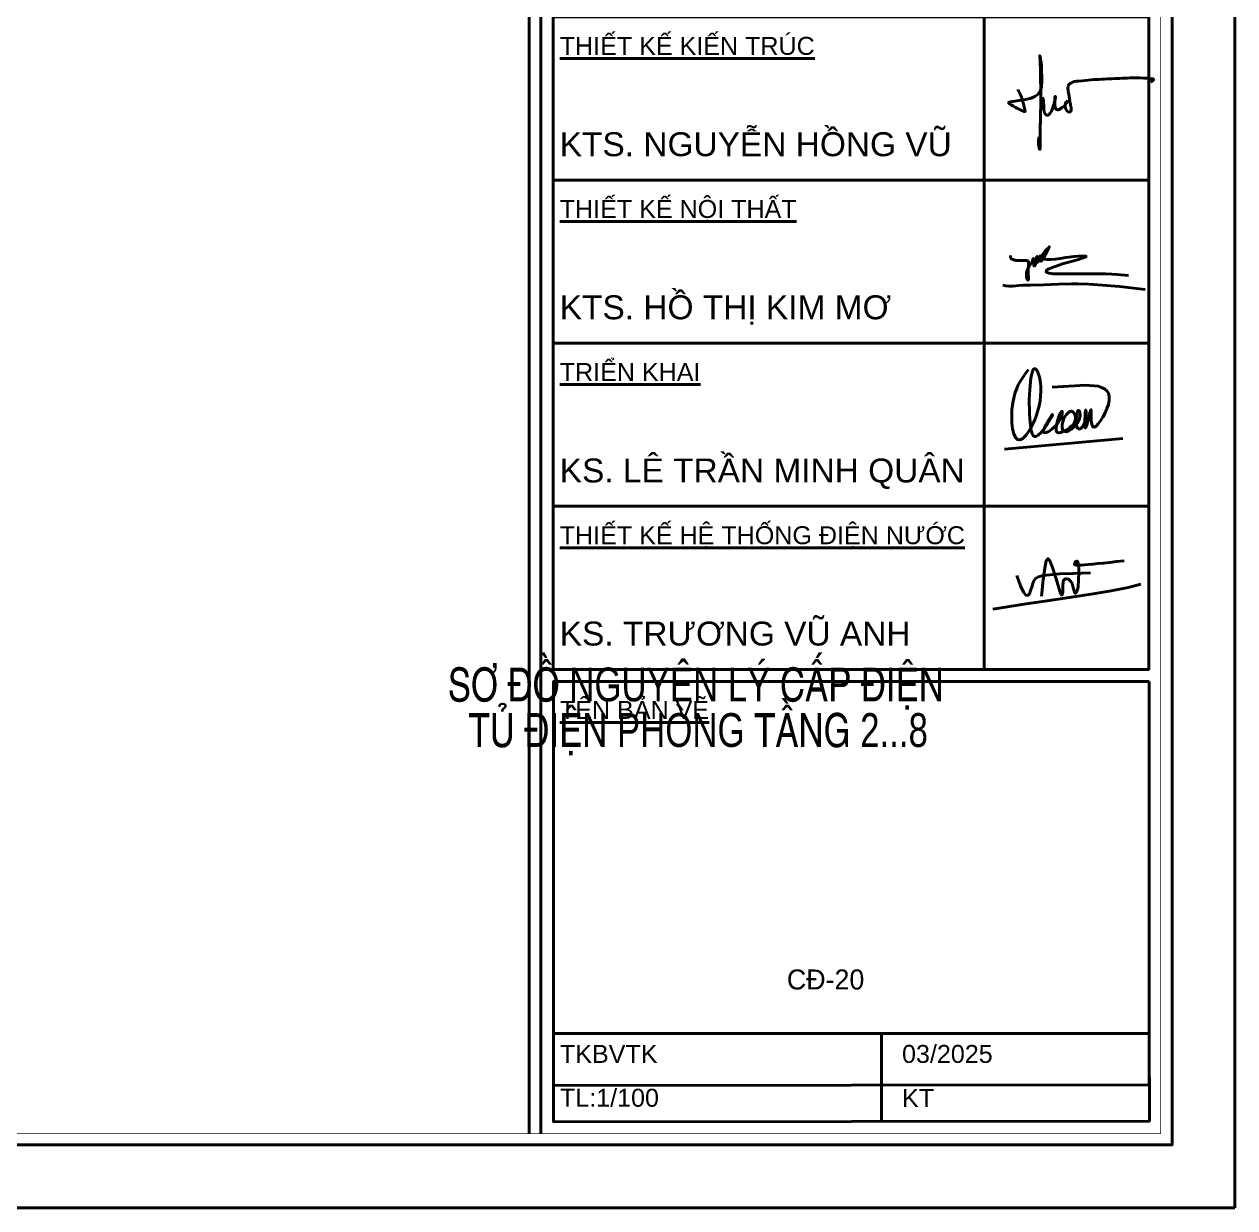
# Model space of a CAD drawing. Header units: inches. Extents: x -30463 to 18, y -115022 to 17.
# Drawn here: x -7601 to -349, y -115022 to -107931 of the extents above; entities that cross this region are included whole.
import ezdxf
from ezdxf.enums import TextEntityAlignment as Align

# ---------------------------------------------------------------- set-up
doc = ezdxf.new("R2010")
doc.units = ezdxf.units.IN
doc.header["$MEASUREMENT"] = 0
doc.layers.add('cat1', color=252, linetype='Continuous', lineweight=40)
doc.layers.add('nettext', color=1, linetype='Continuous', lineweight=20)
doc.styles.add('st02-VnAvantH', font='')
doc.styles.add('vnah', font='', dxfattribs={"width": 0.8})
doc.styles.add('VuKtGhiChu', font='arial.ttf', dxfattribs={"height": 2})
doc.styles.get('st02-VnAvantH').set_extended_font_data('.VnAvantH')
doc.styles.get('vnah').set_extended_font_data('.VnArial NarrowH')

# ---------------------------------------------------------------- blocks, each defined once
blk = doc.blocks.new('A$C074D4DC1')
at = {"color": 142, "true_color": 0x00a1d6}
blk.add_line((38460, 29902), (38460, -377), dxfattribs=at)
at = {"ltscale": 100}
for p, q in [((38565, -377), (38565, 29902)), ((42506, 15352), (42506, 3749))]:
    blk.add_line(p, q, dxfattribs=at)
at = {"color": 156, "true_color": 0x024379}
blk.add_line((42685, 5708), (43737, 5802), dxfattribs=at)
for points in [[(44733, -1037), (44733, 30566), (42, 30566), (42, -1037)], [(43969, 9551), (38674, 9551), (38674, 8100), (43969, 8100)], [(43969, 8100), (38674, 8100), (38674, 6650), (43969, 6650)], [(43969, 6650), (38674, 6650), (38674, 5200), (43969, 5200)]]:
    blk.add_lwpolyline(points, close=True)
blk.add_lwpolyline([(2691, 30008), (1638, 30008), (1638, -479), (44175, -479), (44175, 30008), (4075, 30008)])
at = {"color": 142, "true_color": 0x00a1d6, "const_width": 6.02}
blk.add_lwpolyline([(2691, 29906), (1739, 29906), (1739, -377), (44073, -377), (44073, 29906), (4075, 29906)], dxfattribs=at)
at = {"color": 156, "true_color": 0x024379}
blk.add_lwpolyline([(42738, 7430), (42738, 7423, 0.343878), (42762, 7393, 0.01305), (42793, 7386), (42857, 7385), (42875, 7386, -0.247917), (42900, 7373), (42897, 7289), (42899, 7217, -0.562174), (42891, 7212), (42889, 7214), (42885, 7222), (42882, 7235), (42881, 7247), (42881, 7263), (42882, 7282), (42886, 7297), (42893, 7312), (42902, 7329), (42919, 7355), (42929, 7367), (42936, 7382), (42942, 7402, -0.72302), (42946, 7402), (42945, 7379), (42945, 7362), (42948, 7345), (42950, 7338, 0.58764), (42954, 7337), (42958, 7345), (42963, 7361), (42966, 7385), (42967, 7397), (42970, 7409), (42973, 7420, -0.768085), (42977, 7420), (42976, 7400), (42976, 7388), (42975, 7372, 0.748873), (42980, 7370), (42984, 7377), (42988, 7387), (42991, 7398), (42993, 7407), (42995, 7413), (42998, 7417), (43001, 7421), (43003, 7426, -0.81809), (43006, 7426), (43006, 7413), (43004, 7405), (43002, 7396), (43002, 7389), (43004, 7383, 0.562216), (43012, 7381), (43017, 7385), (43021, 7389), (43028, 7398), (43035, 7412), (43052, 7445), (43063, 7466), (43079, 7497), (43085, 7506, 0.949422), (43084, 7508), (43071, 7492), (43054, 7477), (43042, 7464), (43033, 7452), (43028, 7443), (43025, 7433), (43025, 7423), (43026, 7411), (43034, 7403), (43045, 7396), (43062, 7394), (43095, 7394), (43139, 7398), (43180, 7404), (43231, 7411), (43259, 7415), (43302, 7420), (43343, 7425), (43376, 7426), (43407, 7425, -0.765723), (43408, 7417), (43386, 7408), (43335, 7392), (43203, 7355), (43072, 7307), (43062, 7300, 0.605857), (43065, 7278), (43082, 7272), (43120, 7267), (43328, 7267), (43460, 7267), (43587, 7266), (43640, 7265), (43687, 7260), (43788, 7252)], format="xyb", dxfattribs=at)
for points in [[(42670, 7165), (42697, 7160), (42725, 7157), (42760, 7157), (42812, 7162), (42851, 7165), (42917, 7166), (43033, 7170), (43165, 7175), (43282, 7177), (43339, 7178), (43437, 7174), (43557, 7165), (43707, 7153), (43935, 7129)], [(43016, 4402), (43031, 4547), (43044, 4651), (43057, 4714), (43071, 4735), (43089, 4716), (43113, 4657), (43145, 4556), (43187, 4416)], [(43340, 4480), (43344, 4550), (43346, 4605), (43346, 4645), (43344, 4674), (43342, 4693), (43339, 4704), (43335, 4710), (43332, 4712), (43328, 4712), (43324, 4711), (43321, 4709), (43318, 4706), (43315, 4703), (43313, 4699), (43311, 4695), (43309, 4691), (43308, 4688), (43308, 4684), (43310, 4681), (43315, 4679), (43322, 4677), (43334, 4676), (43350, 4676), (43371, 4677), (43399, 4679), (43432, 4682), (43471, 4686), (43515, 4690), (43566, 4695), (43622, 4701), (43683, 4708), (43750, 4714)], [(42796, 4584), (42829, 4493), (42855, 4437), (42877, 4411), (42894, 4408), (42907, 4423), (42918, 4450), (42928, 4481), (42937, 4513), (42947, 4538), (42962, 4558), (42988, 4573), (43029, 4584), (43090, 4592), (43178, 4598), (43295, 4603), (43449, 4607)], [(43187, 4416), (43194, 4412), (43199, 4415), (43202, 4424), (43204, 4437), (43205, 4454), (43205, 4472), (43205, 4490), (43205, 4506), (43206, 4520), (43208, 4531), (43210, 4539), (43214, 4545), (43218, 4550), (43222, 4552), (43227, 4554), (43233, 4554), (43239, 4554), (43245, 4553), (43252, 4551), (43258, 4548), (43265, 4543), (43271, 4538), (43277, 4531), (43282, 4523), (43286, 4513), (43290, 4502), (43293, 4491), (43296, 4479), (43299, 4467), (43302, 4456), (43304, 4447), (43307, 4438), (43310, 4432), (43314, 4428), (43317, 4427), (43321, 4429), (43326, 4435), (43330, 4445), (43335, 4460), (43340, 4480)], [(42581, 4286), (42713, 4307), (42879, 4332), (43066, 4359), (43262, 4388), (43455, 4418), (43634, 4448), (43785, 4478), (43897, 4507)]]:
    blk.add_lwpolyline(points, dxfattribs=at)
at = {"ltscale": 100}
for points in [[(43969, 5200), (38674, 5200), (38674, 3749), (43969, 3749)], [(43973, 3643), (43973, 55), (38677, 50), (38677, 3643)], [(43973, 515), (43974, -267), (38678, -272), (38677, 511)]]:
    blk.add_lwpolyline(points, close=True, dxfattribs=at)
for points in [[(38677, 513), (43973, 513)], [(41591, 513), (41592, -269)]]:
    blk.add_lwpolyline(points, dxfattribs=at)
at = {"color": 156, "true_color": 0x024379}
for points, knots in [([(42803, 8906), (42814, 8888), (42832, 8854), (42849, 8802), (42855, 8778), (42861, 8751), (42877, 8703), (42845, 8716), (42822, 8728), (42784, 8746), (42752, 8764), (42735, 8776), (42719, 8787), (42727, 8793), (42740, 8796), (42775, 8801), (42826, 8809), (42884, 8820), (42934, 8831), (42973, 8852), (42999, 8882), (43017, 8924), (43016, 8991), (43017, 9082), (43013, 9143), (42996, 9233), (43006, 9131), (43003, 9041), (43012, 8885), (43007, 8722), (43004, 8591), (43003, 8473), (43003, 8417), (43002, 8353), (42982, 8437), (42989, 8467), (42994, 8485)], [0, 0, 0, 0, 0.579957, 1.070457, 1.575075, 1.702178, 1.968448, 2.102514, 2.430831, 2.83075, 3.236125, 3.41382, 3.542005, 3.595848, 3.64821, 3.924015, 4.586932, 5.111482, 5.583536, 6.016911, 6.356915, 6.676725, 7.260133, 8.235702, 9.111069, 9.447068, 9.965561, 10.714915, 12.752422, 13.92001, 15.403139, 16.485961, 17.073982, 17.30007, 17.749754, 18.361111, 18.361111, 18.361111, 18.361111]), ([(43027, 8816), (43027, 8819), (43028, 8837), (43035, 8788), (43035, 8743), (43037, 8715), (43045, 8687), (43064, 8674), (43088, 8684), (43106, 8718), (43126, 8778), (43132, 8807), (43138, 8824), (43140, 8839), (43137, 8850), (43133, 8826), (43133, 8797), (43133, 8765), (43136, 8743), (43146, 8724), (43171, 8726), (43189, 8739), (43204, 8750), (43233, 8770), (43251, 8807), (43225, 8792), (43224, 8756), (43227, 8740), (43235, 8722), (43250, 8706), (43274, 8703), (43280, 8733), (43274, 8763), (43263, 8818), (43256, 8869), (43248, 8917), (43253, 8946), (43286, 8977), (43361, 8981), (43482, 8996), (43643, 9000), (43804, 9011), (43933, 9009), (43984, 9003), (44014, 8998), (44009, 8988), (44002, 8983), (43994, 8977), (43988, 8975), (43985, 8974)], [0, 0, 0, 0, 0.241347, 0.432048, 0.963694, 1.324933, 1.611634, 1.748134, 1.908475, 2.259261, 2.767427, 3.314594, 3.455279, 3.496802, 3.537615, 3.696156, 4.007566, 4.303648, 4.510486, 4.669683, 4.821597, 5.129668, 5.314613, 5.718614, 5.876049, 6.0393, 6.314197, 6.447607, 6.675996, 6.873412, 7.057274, 7.203616, 7.612566, 7.971829, 8.76025, 9.093979, 9.320022, 9.576227, 10.278162, 11.317923, 13.076628, 14.778001, 15.965518, 16.470894, 16.548764, 16.60423, 16.719829, 16.793664, 16.895164, 16.895164, 16.895164, 16.895164]), ([(42898, 6416), (42847, 6347), (42725, 6181), (42764, 5540), (43068, 6130), (42930, 6571), (42886, 6108), (42944, 5694), (43207, 6172), (42934, 5748), (43191, 5932), (43208, 6114), (43089, 5811), (43258, 5886), (43339, 5955), (43284, 6081), (43190, 5971), (43199, 5784), (43386, 5965), (43330, 6103), (43299, 5864), (43417, 5911), (43411, 6201), (43387, 5745), (43476, 6202), (43432, 5768), (43797, 6361), (43370, 6270), (43110, 6259)], [0, 0, 0, 0, 223.991838, 539.9314, 966.330578, 1091.820815, 1464.7072, 1603.730646, 1812.919938, 1957.327933, 2137.144709, 2168.088293, 2325.619521, 2386.167164, 2503.005156, 2549.740015, 2644.346897, 2722.055836, 2905.653715, 2917.115954, 3051.888285, 3065.141774, 3205.061373, 3335.734316, 3474.481149, 3603.468042, 3767.4921, 4183.82244, 4183.82244, 4183.82244, 4183.82244])]:
    blk.add_open_spline(points, degree=3, knots=knots, dxfattribs=at)
at = {"color": 7, "style": 'VuKtGhiChu'}
for s, height, p in [('%%UTHIẾT KẾ KIẾN TRÚC', 159.61, (38732, 9214)), ('KTS. NGUYỄN HỒNG VŨ', 212.82, (38732, 8313)), ('%%UTHIẾT KẾ NỘI THẤT', 159.61, (38732, 7764)), ('KTS. HỒ THỊ KIM MƠ', 212.82, (38732, 6863)), ('%%UTRIỂN KHAI', 159.61, (38732, 6314)), ('KS. LÊ TRẦN MINH QUÂN', 212.82, (38732, 5412)), ('%%UTHIẾT KẾ HỆ THỐNG ĐIỆN NƯỚC', 159.61, (38732, 4863)), ('KS. TRƯƠNG VŨ ANH', 212.82, (38732, 3962)), ('%%UTÊN BẢN VẼ', 159.61, (38734, 3310)), ('TKBVTK', 159.6, (38734, 251)), ('03/2025', 159.6, (41775, 251)), ('TL:1/100', 159.6, (38734, -139)), ('KT ', 159.6, (41775, -142))]:
    blk.add_text(s, height=height, dxfattribs=at).set_placement(p)

msp = doc.modelspace()

# ---------------------------------------------------------------- block references
at = {"layer": 'cat1'}
ref = msp.add_blockref('A$C074D4DC1', (-30490.6, -114322.8), dxfattribs=dict(at, xscale=0.6738010520752868, yscale=0.6738010520752868, zscale=0.6738010520752868))
ref.add_attrib('MATBANG', 'S¥ §å NGUY£N Lý CÊP §IÖN', dxfattribs={"layer": 'nettext', "height": 202.14, "rotation": 360, "style": 'vnah', "width": 0.9}).set_placement((-3577.9, -111886.6), align=Align.MIDDLE_CENTER)
ref.add_attrib('MATBANG', 'tñ ®iÖn phßng tÇng 2...8', dxfattribs={"layer": 'nettext', "height": 202.14, "rotation": 360, "style": 'vnah', "width": 0.9}).set_placement((-3563.2, -112159.5), align=Align.MIDDLE_CENTER)
ref.add_attrib('KT-0?', 'c®-20', dxfattribs={"layer": 'nettext', "height": 120, "rotation": 0, "style": 'st02-VnAvantH', "width": 1}).set_placement((-2800.4, -113713.9), align=Align.CENTER)

doc.saveas('drawing.dxf')
